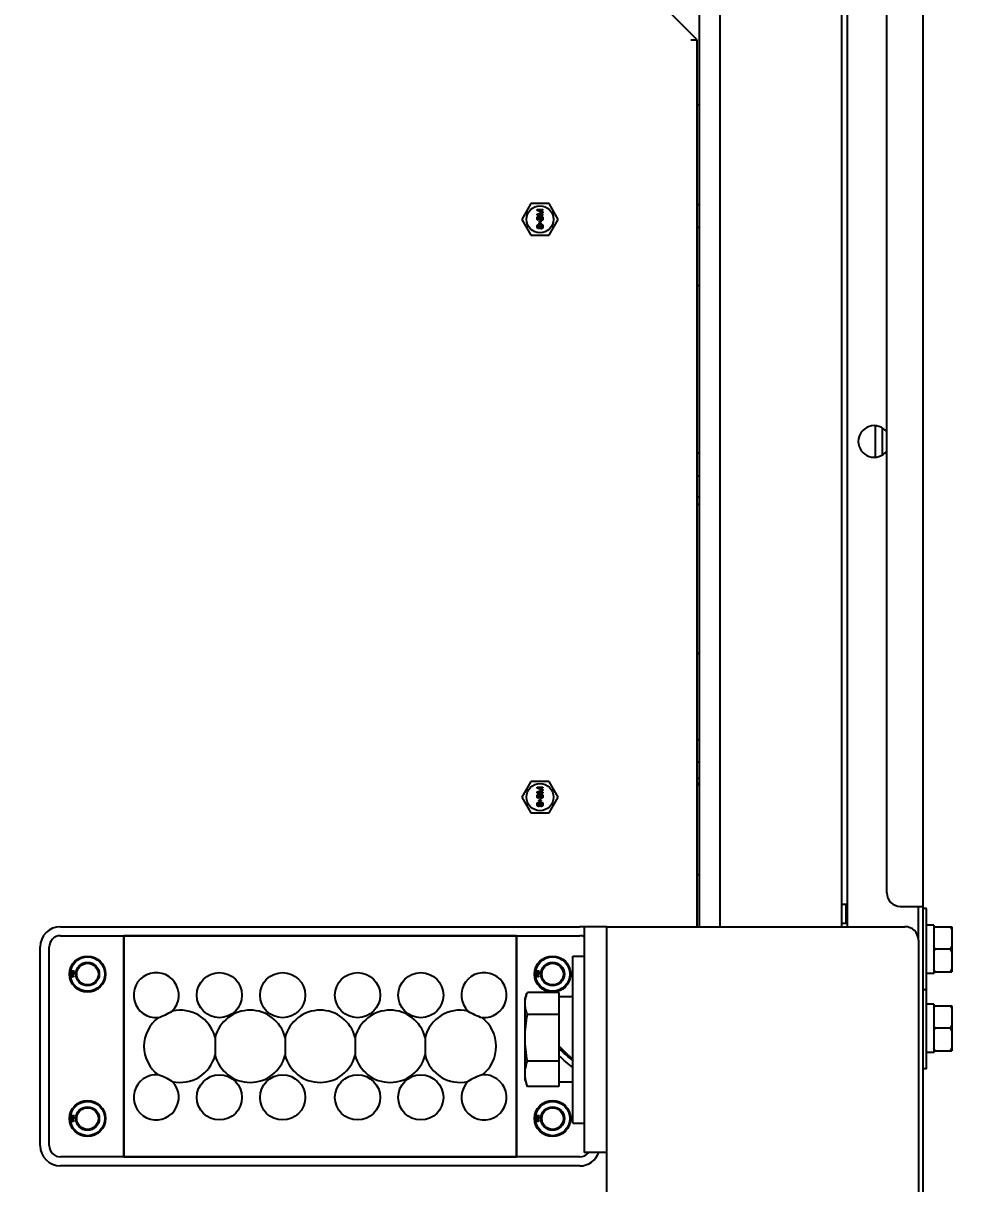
# Model space of a CAD drawing. Extents: x 59521 to 184406, y -1257 to 56672.
# Drawn here: x 70381 to 70589.7, y 9090 to 9347.1 of the extents above; entities that cross this region are included whole.
import ezdxf

# ---------------------------------------------------------------- set-up
doc = ezdxf.new("R2010")
doc.units = 0
doc.header["$MEASUREMENT"] = 0
doc.header["$PDMODE"] = 2
doc.header["$PDSIZE"] = 0.2
doc.layers.get('0').update_dxf_attribs({"linetype": 'CONTINUOUS'})
doc.layers.get('DEFPOINTS').update_dxf_attribs({"linetype": 'CONTINUOUS'})
for name, color, linetype in [('2401-00238-M5_0', 7, 'CONTINUOUS'), ('2401-00332-S-M12-30HM_0', 7, 'CONTINUOUS'), ('2401-00389_NFHS-M6-8_0', 7, 'CONTINUOUS'), ('2401-01144-S-M6-16HWM_0', 7, 'CONTINUOUS'), ('2403-00163_B-M4-1_0', 7, 'CONTINUOUS'), ('2404-00038-S-D12_0', 7, 'CONTINUOUS'), ('2404-00049-S-D12D37-P_0', 7, 'CONTINUOUS'), ('4209-01033_0', 7, 'CONTINUOUS'), ('4212-73674_0', 7, 'CONTINUOUS'), ('4212-KH003_041_0', 7, 'CONTINUOUS'), ('4212-L0877_0', 7, 'CONTINUOUS'), ('4215-12647_0', 7, 'CONTINUOUS'), ('4215-12648_0', 7, 'CONTINUOUS'), ('4215-12653_3_0', 7, 'CONTINUOUS'), ('4215-14324_0', 7, 'CONTINUOUS'), ('4215-17085_1_0', 7, 'CONTINUOUS'), ('4215-17085_5_0', 7, 'CONTINUOUS'), ('4502-00562-25X45X450_0', 7, 'CONTINUOUS'), ('通讯转接板0614_0', 7, 'CONTINUOUS')]:
    doc.layers.add(name, color=color, linetype=linetype)
doc.layers.add('THICK', color=7, linetype='CONTINUOUS', lineweight=0)
doc.styles.get("Standard").update_dxf_attribs({"font": '', "height": 60})
doc.styles.add('仿宋', font='', dxfattribs={"width": 0.8})
doc.styles.get('Standard').set_extended_font_data('SimSun')
doc.styles.get('仿宋').set_extended_font_data('SimSun')
doc.dimstyles.new('12倍', dxfattribs={"dimscale": 21, "dimtxt": 3.5, "dimasz": 2.5, "dimexe": 1.5, "dimexo": 0, "dimgap": 1, "dimtad": 1, "dimtoh": 1, "dimdsep": 46, "dimtxsty": '仿宋', "dimcen": 2.5, "dimdle": 5, "dimclrd": 4, "dimclre": 4, "dimclrt": 3, "dimadec": 0, "dimazin": 0, "dimtfac": 1, "dimtmove": 0, "dimatfit": 3, "dimfxl": 1, "dimtolj": 1, "dimarcsym": 0})
doc.dimstyles.new('DJ', dxfattribs={"dimtxt": 75, "dimasz": 75, "dimexe": 20, "dimexo": 0, "dimgap": 20, "dimtad": 1, "dimdec": 1, "dimtxsty": 'Standard', "dimcen": 10, "dimclrd": 95, "dimclre": 95, "dimclrt": 95, "dimadec": 0, "dimazin": 0, "dimtfac": 1, "dimtdec": 1, "dimtmove": 1, "dimatfit": 3, "dimfxl": 1, "dimlwd": 13, "dimlwe": 15, "dimarcsym": 0})

# ---------------------------------------------------------------- blocks, each defined once
blk = doc.blocks.new('ju7888')
at = {"color": 6}
blk.add_lwpolyline([(478.29, -1226.78), (565.29, -1226.78), (565.29, -1177.78), (478.29, -1177.78)], close=True, dxfattribs=at)
at = {"layer": '2401-00238-M5_0', "color": 87, "linetype": 'Continuous'}
for p, q in [((605.29, -1015.78), (605.79, -1015.78)), ((605.29, -1020.78), (605.79, -1020.78))]:
    blk.add_line(p, q, dxfattribs=at)
at = {"layer": '2401-00332-S-M12-30HM_0', "color": 87, "linetype": 'Continuous'}
for p, q in [((567.61, -1190.61), (567.7, -1190.39)), ((574.69, -1190.39), (567.7, -1190.39)), ((574.69, -1190.39), (574.69, -1191.49)), ((567.19, -1191.78), (567.61, -1190.61)), ((567.19, -1209.78), (567.19, -1191.78)), ((574.69, -1195.22), (567.7, -1195.22)), ((574.69, -1194.12), (574.69, -1197.61)), ((574.69, -1202.18), (574.69, -1206.87)), ((574.69, -1205.6), (567.7, -1205.6)), ((567.19, -1209.78), (567.61, -1210.94)), ((567.61, -1210.94), (567.7, -1211.16)), ((574.69, -1209.89), (574.69, -1211.16)), ((574.69, -1211.16), (567.7, -1211.16))]:
    blk.add_line(p, q, dxfattribs=at)
for points, knots in [([(567.19, -1192.81), (567.19, -1192.62), (567.23, -1191.87), (567.42, -1191.14), (567.61, -1190.61)], [0, 0, 0, 0, 0.246204, 1, 1, 1, 1]), ([(567.7, -1195.22), (567.62, -1195.02), (567.34, -1194.25), (567.19, -1193.42), (567.19, -1192.81)], [0, 0, 0, 0, 0.256813, 1, 1, 1, 1]), ([(567.19, -1208.38), (567.19, -1208.15), (567.24, -1207.2), (567.47, -1206.28), (567.7, -1205.6)], [0, 0, 0, 0, 0.24694, 1, 1, 1, 1]), ([(567.7, -1211.16), (567.62, -1210.93), (567.34, -1210.03), (567.19, -1209.08), (567.19, -1208.38)], [0, 0, 0, 0, 0.254804, 1, 1, 1, 1])]:
    blk.add_open_spline(points, degree=3, knots=knots, dxfattribs=at)
for points in [[(567.19, -1200.41), (567.19, -1198.67), (567.38, -1196.93), (567.7, -1195.22)], [(567.7, -1205.6), (567.38, -1203.89), (567.19, -1202.15), (567.19, -1200.41)]]:
    blk.add_open_spline(points, degree=3, dxfattribs=at)
at = {"layer": '2401-00389_NFHS-M6-8_0', "color": 87, "linetype": 'Continuous'}
for p, q in [((568.47, -1015.58), (566.45, -1019.08)), ((572.51, -1015.58), (568.47, -1015.58)), ((574.53, -1019.08), (572.51, -1015.58)), ((569.84, -1017.12), (569.84, -1016.88)), ((569.84, -1016.88), (571.14, -1016.88)), ((571, -1017.53), (569.84, -1017.12)), ((569.84, -1017.93), (571, -1017.53)), ((569.84, -1018.18), (569.84, -1017.93)), ((570.12, -1017.04), (571.14, -1017.42)), ((571.14, -1017.04), (570.12, -1017.04)), ((571.14, -1017.63), (570.12, -1018.01)), ((570.12, -1018.01), (571.14, -1018.01)), ((571.14, -1016.88), (571.14, -1017.04)), ((571.14, -1017.42), (571.14, -1017.63)), ((571.14, -1018.01), (571.14, -1018.18)), ((566.45, -1019.08), (568.47, -1022.58)), ((571.14, -1018.18), (569.84, -1018.18)), ((569.84, -1018.83), (569.87, -1018.69)), ((569.84, -1018.93), (569.84, -1018.83)), ((569.87, -1019.07), (569.84, -1018.93)), ((569.84, -1020.61), (569.87, -1020.48)), ((569.84, -1020.72), (569.84, -1020.61)), ((569.87, -1020.86), (569.84, -1020.72)), ((569.87, -1018.69), (569.95, -1018.55)), ((569.95, -1019.2), (569.87, -1019.07)), ((569.87, -1020.48), (569.95, -1020.34)), ((569.95, -1018.55), (570.06, -1018.47)), ((570.06, -1019.29), (569.95, -1019.2)), ((569.95, -1020.34), (570.03, -1020.26)), ((570, -1018.72), (569.98, -1018.8)), ((569.98, -1018.8), (569.98, -1018.96)), ((569.98, -1018.96), (570, -1019.04)), ((570, -1020.5), (569.98, -1020.61)), ((569.98, -1020.61), (569.98, -1020.72)), ((569.98, -1020.72), (570, -1020.83)), ((570.06, -1018.64), (570, -1018.72)), ((570, -1019.04), (570.06, -1019.12)), ((570.09, -1020.4), (570, -1020.5)), ((570.03, -1020.26), (570.17, -1020.21)), ((570.06, -1018.47), (570.2, -1018.42)), ((570.14, -1018.58), (570.06, -1018.64)), ((570.06, -1019.12), (570.14, -1019.18)), ((570.14, -1019.31), (570.06, -1019.29)), ((570.17, -1020.34), (570.09, -1020.4)), ((570.23, -1018.55), (570.14, -1018.58)), ((570.14, -1019.18), (570.14, -1019.31)), ((570.17, -1020.21), (570.25, -1020.21)), ((570.23, -1020.34), (570.17, -1020.34)), ((570.2, -1018.42), (570.39, -1018.39)), ((570.39, -1018.53), (570.23, -1018.55)), ((570.23, -1019.8), (570.23, -1019.75)), ((570.23, -1019.75), (570.42, -1019.75)), ((570.42, -1019.8), (570.23, -1019.8)), ((570.31, -1020.4), (570.23, -1020.34)), ((570.25, -1020.21), (570.36, -1020.26)), ((570.28, -1019.61), (570.31, -1019.58)), ((570.42, -1019.75), (570.28, -1019.61)), ((570.28, -1019.94), (570.42, -1019.8)), ((570.31, -1019.96), (570.28, -1019.94)), ((570.31, -1018.83), (570.34, -1018.69)), ((570.31, -1018.96), (570.31, -1018.83)), ((570.34, -1019.1), (570.31, -1018.96)), ((570.31, -1019.58), (570.47, -1019.75)), ((570.47, -1019.8), (570.31, -1019.96)), ((570.39, -1020.5), (570.31, -1020.4)), ((570.34, -1018.69), (570.45, -1018.53)), ((570.42, -1019.23), (570.34, -1019.1)), ((570.36, -1020.26), (570.45, -1020.34)), ((570.39, -1018.39), (570.59, -1018.39)), ((570.45, -1018.53), (570.39, -1018.53)), ((570.42, -1020.61), (570.39, -1020.5)), ((570.39, -1020.83), (570.42, -1020.72)), ((570.5, -1019.31), (570.42, -1019.23)), ((570.42, -1020.72), (570.42, -1020.61)), ((570.47, -1018.72), (570.45, -1018.8)), ((570.45, -1018.8), (570.45, -1018.99)), ((570.45, -1018.99), (570.47, -1019.07)), ((570.45, -1020.34), (570.47, -1020.4)), ((570.53, -1018.64), (570.47, -1018.72)), ((570.47, -1019.07), (570.53, -1019.15)), ((570.47, -1019.75), (570.64, -1019.58)), ((570.64, -1019.96), (570.47, -1019.8)), ((570.47, -1020.4), (570.5, -1020.34)), ((570.64, -1019.37), (570.5, -1019.31)), ((570.5, -1020.34), (570.59, -1020.23)), ((570.59, -1018.58), (570.53, -1018.64)), ((570.53, -1019.15), (570.59, -1019.2)), ((570.67, -1019.61), (570.53, -1019.75)), ((570.53, -1019.75), (570.72, -1019.75)), ((570.53, -1019.8), (570.67, -1019.94)), ((570.72, -1019.8), (570.53, -1019.8)), ((570.56, -1020.5), (570.53, -1020.61)), ((570.53, -1020.61), (570.53, -1020.72)), ((570.53, -1020.72), (570.56, -1020.83)), ((570.61, -1020.4), (570.56, -1020.5)), ((570.59, -1018.39), (570.78, -1018.42)), ((570.67, -1018.55), (570.59, -1018.58)), ((570.59, -1019.2), (570.67, -1019.23)), ((570.59, -1020.23), (570.72, -1020.18)), ((570.72, -1020.31), (570.61, -1020.4)), ((570.78, -1019.37), (570.64, -1019.37)), ((570.64, -1019.58), (570.67, -1019.61)), ((570.67, -1019.94), (570.64, -1019.96)), ((570.75, -1018.55), (570.67, -1018.55)), ((570.67, -1019.23), (570.75, -1019.23)), ((570.72, -1019.75), (570.72, -1019.8)), ((570.72, -1020.18), (570.81, -1020.18)), ((570.81, -1020.31), (570.72, -1020.31)), ((570.83, -1018.58), (570.75, -1018.55)), ((570.75, -1019.23), (570.83, -1019.2)), ((570.78, -1018.42), (570.92, -1018.47)), ((570.92, -1019.31), (570.78, -1019.37)), ((570.81, -1020.18), (570.94, -1020.23)), ((570.92, -1020.4), (570.81, -1020.31)), ((570.92, -1018.64), (570.83, -1018.58)), ((570.83, -1019.2), (570.92, -1019.15)), ((570.92, -1018.47), (571.03, -1018.55)), ((570.97, -1018.72), (570.92, -1018.64)), ((570.92, -1019.15), (570.97, -1019.07)), ((571.03, -1019.23), (570.92, -1019.31)), ((570.97, -1020.5), (570.92, -1020.4)), ((570.94, -1020.23), (571.03, -1020.31)), ((571, -1018.8), (570.97, -1018.72)), ((570.97, -1019.07), (571, -1018.99)), ((571, -1020.61), (570.97, -1020.5)), ((570.97, -1020.83), (571, -1020.72)), ((571, -1018.99), (571, -1018.8)), ((571, -1020.72), (571, -1020.61)), ((571.03, -1018.55), (571.11, -1018.69)), ((571.11, -1019.1), (571.03, -1019.23)), ((571.03, -1020.31), (571.11, -1020.45)), ((571.11, -1018.69), (571.14, -1018.83)), ((571.14, -1018.96), (571.11, -1019.1)), ((571.11, -1020.45), (571.14, -1020.59)), ((571.14, -1018.83), (571.14, -1018.96)), ((571.14, -1020.59), (571.14, -1020.75)), ((572.51, -1022.58), (574.53, -1019.08)), ((568.47, -1022.58), (572.51, -1022.58)), ((569.95, -1020.99), (569.87, -1020.86)), ((570.03, -1021.07), (569.95, -1020.99)), ((570, -1020.83), (570.09, -1020.94)), ((570.17, -1021.13), (570.03, -1021.07)), ((570.09, -1020.94), (570.17, -1020.99)), ((570.17, -1020.99), (570.23, -1020.99)), ((570.25, -1021.13), (570.17, -1021.13)), ((570.23, -1020.99), (570.31, -1020.94)), ((570.36, -1021.07), (570.25, -1021.13)), ((570.31, -1020.94), (570.39, -1020.83)), ((570.45, -1020.99), (570.36, -1021.07)), ((570.47, -1020.94), (570.45, -1020.99)), ((570.5, -1020.99), (570.47, -1020.94)), ((570.59, -1021.1), (570.5, -1020.99)), ((570.56, -1020.83), (570.61, -1020.94)), ((570.72, -1021.15), (570.59, -1021.1)), ((570.61, -1020.94), (570.72, -1021.02)), ((570.72, -1021.02), (570.81, -1021.02)), ((570.81, -1021.15), (570.72, -1021.15)), ((570.81, -1021.02), (570.92, -1020.94)), ((570.94, -1021.1), (570.81, -1021.15)), ((570.92, -1020.94), (570.97, -1020.83)), ((571.03, -1021.02), (570.94, -1021.1)), ((571.11, -1020.88), (571.03, -1021.02)), ((571.14, -1020.75), (571.11, -1020.88)), ((568.47, -1143.58), (566.45, -1147.08)), ((572.51, -1143.58), (568.47, -1143.58)), ((574.53, -1147.08), (572.51, -1143.58)), ((569.84, -1145.12), (569.84, -1144.88)), ((569.84, -1144.88), (571.14, -1144.88)), ((571, -1145.53), (569.84, -1145.12)), ((569.84, -1145.93), (571, -1145.53)), ((569.84, -1146.18), (569.84, -1145.93)), ((571.14, -1146.18), (569.84, -1146.18)), ((569.84, -1146.83), (569.87, -1146.69)), ((569.87, -1146.69), (569.95, -1146.55)), ((569.95, -1146.55), (570.06, -1146.47)), ((570, -1146.72), (569.98, -1146.8)), ((570.06, -1146.64), (570, -1146.72)), ((570.06, -1146.47), (570.2, -1146.42)), ((570.14, -1146.58), (570.06, -1146.64)), ((570.12, -1145.04), (571.14, -1145.42)), ((571.14, -1145.04), (570.12, -1145.04)), ((571.14, -1145.63), (570.12, -1146.01)), ((570.12, -1146.01), (571.14, -1146.01)), ((570.23, -1146.55), (570.14, -1146.58)), ((570.2, -1146.42), (570.39, -1146.39)), ((570.39, -1146.53), (570.23, -1146.55)), ((570.31, -1146.83), (570.34, -1146.69)), ((570.34, -1146.69), (570.45, -1146.53)), ((570.39, -1146.39), (570.59, -1146.39)), ((570.45, -1146.53), (570.39, -1146.53)), ((570.47, -1146.72), (570.45, -1146.8)), ((570.53, -1146.64), (570.47, -1146.72)), ((570.59, -1146.58), (570.53, -1146.64)), ((570.59, -1146.39), (570.78, -1146.42)), ((570.67, -1146.55), (570.59, -1146.58)), ((570.75, -1146.55), (570.67, -1146.55)), ((570.83, -1146.58), (570.75, -1146.55)), ((570.78, -1146.42), (570.92, -1146.47)), ((570.92, -1146.64), (570.83, -1146.58)), ((570.92, -1146.47), (571.03, -1146.55)), ((570.97, -1146.72), (570.92, -1146.64)), ((571, -1146.8), (570.97, -1146.72)), ((571.03, -1146.55), (571.11, -1146.69)), ((571.11, -1146.69), (571.14, -1146.83)), ((571.14, -1144.88), (571.14, -1145.04)), ((571.14, -1145.42), (571.14, -1145.63)), ((571.14, -1146.01), (571.14, -1146.18)), ((566.45, -1147.08), (568.47, -1150.58)), ((569.84, -1146.93), (569.84, -1146.83)), ((569.87, -1147.07), (569.84, -1146.93)), ((569.84, -1148.61), (569.87, -1148.48)), ((569.84, -1148.72), (569.84, -1148.61)), ((569.87, -1148.86), (569.84, -1148.72)), ((569.95, -1147.2), (569.87, -1147.07)), ((569.87, -1148.48), (569.95, -1148.34)), ((569.95, -1148.99), (569.87, -1148.86)), ((570.06, -1147.29), (569.95, -1147.2)), ((569.95, -1148.34), (570.03, -1148.26)), ((570.03, -1149.07), (569.95, -1148.99)), ((569.98, -1146.8), (569.98, -1146.96)), ((569.98, -1146.96), (570, -1147.04)), ((570, -1148.5), (569.98, -1148.61)), ((569.98, -1148.61), (569.98, -1148.72)), ((569.98, -1148.72), (570, -1148.83)), ((570, -1147.04), (570.06, -1147.12)), ((570.09, -1148.4), (570, -1148.5)), ((570, -1148.83), (570.09, -1148.94)), ((570.03, -1148.26), (570.17, -1148.21)), ((570.17, -1149.13), (570.03, -1149.07)), ((570.06, -1147.12), (570.14, -1147.18)), ((570.14, -1147.31), (570.06, -1147.29)), ((570.17, -1148.34), (570.09, -1148.4)), ((570.09, -1148.94), (570.17, -1148.99)), ((570.14, -1147.18), (570.14, -1147.31)), ((570.17, -1148.21), (570.25, -1148.21)), ((570.23, -1148.34), (570.17, -1148.34)), ((570.17, -1148.99), (570.23, -1148.99)), ((570.25, -1149.13), (570.17, -1149.13)), ((570.23, -1147.8), (570.23, -1147.75)), ((570.23, -1147.75), (570.42, -1147.75)), ((570.42, -1147.8), (570.23, -1147.8)), ((570.31, -1148.4), (570.23, -1148.34)), ((570.23, -1148.99), (570.31, -1148.94)), ((570.25, -1148.21), (570.36, -1148.26)), ((570.36, -1149.07), (570.25, -1149.13)), ((570.28, -1147.61), (570.31, -1147.58)), ((570.42, -1147.75), (570.28, -1147.61)), ((570.28, -1147.94), (570.42, -1147.8)), ((570.31, -1147.96), (570.28, -1147.94)), ((570.31, -1146.96), (570.31, -1146.83)), ((570.34, -1147.1), (570.31, -1146.96)), ((570.31, -1147.58), (570.47, -1147.75)), ((570.47, -1147.8), (570.31, -1147.96)), ((570.39, -1148.5), (570.31, -1148.4)), ((570.31, -1148.94), (570.39, -1148.83)), ((570.42, -1147.23), (570.34, -1147.1)), ((570.36, -1148.26), (570.45, -1148.34)), ((570.45, -1148.99), (570.36, -1149.07)), ((570.42, -1148.61), (570.39, -1148.5)), ((570.39, -1148.83), (570.42, -1148.72)), ((570.5, -1147.31), (570.42, -1147.23)), ((570.42, -1148.72), (570.42, -1148.61)), ((570.45, -1146.8), (570.45, -1146.99)), ((570.45, -1146.99), (570.47, -1147.07)), ((570.45, -1148.34), (570.47, -1148.4)), ((570.47, -1148.94), (570.45, -1148.99)), ((570.47, -1147.07), (570.53, -1147.15)), ((570.47, -1147.75), (570.64, -1147.58)), ((570.64, -1147.96), (570.47, -1147.8)), ((570.47, -1148.4), (570.5, -1148.34)), ((570.5, -1148.99), (570.47, -1148.94)), ((570.64, -1147.37), (570.5, -1147.31)), ((570.5, -1148.34), (570.59, -1148.23)), ((570.59, -1149.1), (570.5, -1148.99)), ((570.53, -1147.15), (570.59, -1147.2)), ((570.67, -1147.61), (570.53, -1147.75)), ((570.53, -1147.75), (570.72, -1147.75)), ((570.53, -1147.8), (570.67, -1147.94)), ((570.72, -1147.8), (570.53, -1147.8)), ((570.56, -1148.5), (570.53, -1148.61)), ((570.53, -1148.61), (570.53, -1148.72)), ((570.53, -1148.72), (570.56, -1148.83)), ((570.61, -1148.4), (570.56, -1148.5)), ((570.56, -1148.83), (570.61, -1148.94)), ((570.59, -1147.2), (570.67, -1147.23)), ((570.59, -1148.23), (570.72, -1148.18)), ((570.72, -1149.15), (570.59, -1149.1)), ((570.72, -1148.31), (570.61, -1148.4)), ((570.61, -1148.94), (570.72, -1149.02)), ((570.78, -1147.37), (570.64, -1147.37)), ((570.64, -1147.58), (570.67, -1147.61)), ((570.67, -1147.94), (570.64, -1147.96)), ((570.67, -1147.23), (570.75, -1147.23)), ((570.72, -1147.75), (570.72, -1147.8)), ((570.72, -1148.18), (570.81, -1148.18)), ((570.81, -1148.31), (570.72, -1148.31)), ((570.72, -1149.02), (570.81, -1149.02)), ((570.81, -1149.15), (570.72, -1149.15)), ((570.75, -1147.23), (570.83, -1147.2)), ((570.92, -1147.31), (570.78, -1147.37)), ((570.81, -1148.18), (570.94, -1148.23)), ((570.92, -1148.4), (570.81, -1148.31)), ((570.81, -1149.02), (570.92, -1148.94)), ((570.94, -1149.1), (570.81, -1149.15)), ((570.83, -1147.2), (570.92, -1147.15)), ((570.92, -1147.15), (570.97, -1147.07)), ((571.03, -1147.23), (570.92, -1147.31)), ((570.97, -1148.5), (570.92, -1148.4)), ((570.92, -1148.94), (570.97, -1148.83)), ((570.94, -1148.23), (571.03, -1148.31)), ((571.03, -1149.02), (570.94, -1149.1)), ((570.97, -1147.07), (571, -1146.99)), ((571, -1148.61), (570.97, -1148.5)), ((570.97, -1148.83), (571, -1148.72)), ((571, -1146.99), (571, -1146.8)), ((571, -1148.72), (571, -1148.61)), ((571.11, -1147.1), (571.03, -1147.23)), ((571.03, -1148.31), (571.11, -1148.45)), ((571.11, -1148.88), (571.03, -1149.02)), ((571.14, -1146.96), (571.11, -1147.1)), ((571.11, -1148.45), (571.14, -1148.59)), ((571.14, -1148.75), (571.11, -1148.88)), ((571.14, -1146.83), (571.14, -1146.96)), ((571.14, -1148.59), (571.14, -1148.75)), ((572.51, -1150.58), (574.53, -1147.08)), ((568.47, -1150.58), (572.51, -1150.58))]:
    blk.add_line(p, q, dxfattribs=at)
at = {"layer": '2401-01144-S-M6-16HWM_0', "color": 87, "linetype": 'Continuous'}
for p, q in [((656.09, -1171.78), (655.29, -1171.78)), ((656.09, -1189.78), (656.09, -1171.78)), ((657.69, -1175.43), (656.09, -1175.43)), ((657.69, -1175.43), (657.69, -1186.13)), ((657.69, -1175.78), (661.69, -1175.78)), ((661.69, -1175.78), (661.69, -1185.78)), ((661.39, -1180.78), (657.99, -1180.78)), ((657.69, -1186.13), (656.09, -1186.13)), ((657.69, -1185.78), (661.69, -1185.78)), ((656.09, -1189.78), (655.29, -1189.78)), ((656.09, -1207.28), (656.09, -1189.78)), ((657.69, -1192.93), (656.09, -1192.93)), ((657.69, -1192.93), (657.69, -1203.63)), ((657.69, -1193.28), (661.69, -1193.28)), ((661.69, -1193.28), (661.69, -1203.28)), ((661.39, -1198.28), (657.99, -1198.28)), ((657.69, -1203.28), (661.69, -1203.28)), ((657.69, -1203.63), (656.09, -1203.63)), ((656.09, -1207.28), (655.29, -1207.28))]:
    blk.add_line(p, q, dxfattribs=at)
for points in [[(657.69, -1176.35), (657.78, -1176.15), (657.88, -1175.96), (657.99, -1175.78)], [(661.69, -1176.35), (661.6, -1176.15), (661.5, -1175.96), (661.39, -1175.78)], [(657.99, -1180.78), (657.88, -1180.59), (657.78, -1180.4), (657.69, -1180.2)], [(657.69, -1181.35), (657.78, -1181.15), (657.88, -1180.96), (657.99, -1180.78)], [(661.39, -1180.78), (661.5, -1180.59), (661.6, -1180.4), (661.69, -1180.2)], [(661.69, -1181.35), (661.6, -1181.15), (661.5, -1180.96), (661.39, -1180.78)], [(657.99, -1185.78), (657.88, -1185.59), (657.78, -1185.4), (657.69, -1185.2)], [(661.39, -1185.78), (661.5, -1185.59), (661.6, -1185.4), (661.69, -1185.2)], [(657.69, -1193.85), (657.78, -1193.65), (657.88, -1193.46), (657.99, -1193.28)], [(661.69, -1193.85), (661.6, -1193.65), (661.5, -1193.46), (661.39, -1193.28)], [(657.99, -1198.28), (657.88, -1198.09), (657.78, -1197.9), (657.69, -1197.7)], [(661.39, -1198.28), (661.5, -1198.09), (661.6, -1197.9), (661.69, -1197.7)], [(657.69, -1198.85), (657.78, -1198.65), (657.88, -1198.46), (657.99, -1198.28)], [(661.69, -1198.85), (661.6, -1198.65), (661.5, -1198.46), (661.39, -1198.28)], [(657.99, -1203.28), (657.88, -1203.09), (657.78, -1202.9), (657.69, -1202.7)], [(661.39, -1203.28), (661.5, -1203.09), (661.6, -1202.9), (661.69, -1202.7)]]:
    blk.add_open_spline(points, degree=3, dxfattribs=at)
at = {"layer": '2403-00163_B-M4-1_0', "color": 87, "linetype": 'Continuous'}
for p, q in [((466.59, -1185.71), (466.59, -1185.58)), ((466.59, -1185.58), (467.29, -1185.58)), ((467.21, -1185.93), (466.59, -1185.71)), ((466.59, -1186.14), (467.21, -1185.93)), ((466.59, -1186.28), (466.59, -1186.14)), ((467.29, -1186.28), (466.59, -1186.28)), ((466.59, -1186.74), (466.99, -1186.39)), ((466.59, -1186.83), (466.59, -1186.74)), ((466.99, -1186.83), (466.59, -1186.83)), ((466.99, -1186.49), (466.71, -1186.74)), ((466.71, -1186.74), (466.99, -1186.74)), ((466.74, -1185.66), (467.29, -1185.87)), ((467.29, -1185.66), (466.74, -1185.66)), ((467.29, -1185.98), (466.74, -1186.19)), ((466.74, -1186.19), (467.29, -1186.19)), ((466.99, -1186.39), (467.08, -1186.39)), ((466.99, -1186.74), (466.99, -1186.49)), ((466.99, -1186.98), (466.99, -1186.83)), ((467.08, -1186.98), (466.99, -1186.98)), ((467.08, -1186.39), (467.08, -1186.74)), ((467.08, -1186.74), (467.29, -1186.74)), ((467.08, -1186.83), (467.08, -1186.98)), ((467.29, -1186.83), (467.08, -1186.83)), ((467.29, -1185.58), (467.29, -1185.66)), ((467.29, -1185.87), (467.29, -1185.98)), ((467.29, -1186.19), (467.29, -1186.28)), ((467.29, -1186.74), (467.29, -1186.83)), ((569.59, -1185.71), (569.59, -1185.58)), ((569.59, -1185.58), (570.29, -1185.58)), ((570.21, -1185.93), (569.59, -1185.71)), ((569.59, -1186.14), (570.21, -1185.93)), ((569.59, -1186.28), (569.59, -1186.14)), ((570.29, -1186.28), (569.59, -1186.28)), ((569.59, -1186.74), (569.99, -1186.39)), ((569.59, -1186.83), (569.59, -1186.74)), ((569.99, -1186.83), (569.59, -1186.83)), ((569.99, -1186.49), (569.71, -1186.74)), ((569.71, -1186.74), (569.99, -1186.74)), ((569.74, -1185.66), (570.29, -1185.87)), ((570.29, -1185.66), (569.74, -1185.66)), ((570.29, -1185.98), (569.74, -1186.19)), ((569.74, -1186.19), (570.29, -1186.19)), ((569.99, -1186.39), (570.08, -1186.39)), ((569.99, -1186.74), (569.99, -1186.49)), ((569.99, -1186.98), (569.99, -1186.83)), ((570.08, -1186.98), (569.99, -1186.98)), ((570.08, -1186.39), (570.08, -1186.74)), ((570.08, -1186.74), (570.29, -1186.74)), ((570.08, -1186.83), (570.08, -1186.98)), ((570.29, -1186.83), (570.08, -1186.83)), ((570.29, -1185.58), (570.29, -1185.66)), ((570.29, -1185.87), (570.29, -1185.98)), ((570.29, -1186.19), (570.29, -1186.28)), ((570.29, -1186.74), (570.29, -1186.83)), ((466.59, -1217.71), (466.59, -1217.58)), ((466.59, -1217.58), (467.29, -1217.58)), ((467.21, -1217.93), (466.59, -1217.71)), ((466.59, -1218.14), (467.21, -1217.93)), ((466.59, -1218.28), (466.59, -1218.14)), ((467.29, -1218.28), (466.59, -1218.28)), ((466.59, -1218.74), (466.99, -1218.39)), ((466.99, -1218.49), (466.71, -1218.74)), ((466.74, -1217.66), (467.29, -1217.87)), ((467.29, -1217.66), (466.74, -1217.66)), ((467.29, -1217.98), (466.74, -1218.19)), ((466.74, -1218.19), (467.29, -1218.19)), ((466.99, -1218.39), (467.08, -1218.39)), ((466.99, -1218.74), (466.99, -1218.49)), ((467.08, -1218.39), (467.08, -1218.74)), ((467.29, -1217.58), (467.29, -1217.66)), ((467.29, -1217.87), (467.29, -1217.98)), ((467.29, -1218.19), (467.29, -1218.28)), ((569.59, -1217.71), (569.59, -1217.58)), ((569.59, -1217.58), (570.29, -1217.58)), ((570.21, -1217.93), (569.59, -1217.71)), ((569.59, -1218.14), (570.21, -1217.93)), ((569.59, -1218.28), (569.59, -1218.14)), ((570.29, -1218.28), (569.59, -1218.28)), ((569.59, -1218.74), (569.99, -1218.39)), ((569.99, -1218.49), (569.71, -1218.74)), ((569.74, -1217.66), (570.29, -1217.87)), ((570.29, -1217.66), (569.74, -1217.66)), ((570.29, -1217.98), (569.74, -1218.19)), ((569.74, -1218.19), (570.29, -1218.19)), ((569.99, -1218.39), (570.08, -1218.39)), ((569.99, -1218.74), (569.99, -1218.49)), ((570.08, -1218.39), (570.08, -1218.74)), ((570.29, -1217.58), (570.29, -1217.66)), ((570.29, -1217.87), (570.29, -1217.98)), ((570.29, -1218.19), (570.29, -1218.28)), ((466.59, -1218.83), (466.59, -1218.74)), ((466.99, -1218.83), (466.59, -1218.83)), ((466.71, -1218.74), (466.99, -1218.74)), ((466.99, -1218.98), (466.99, -1218.83)), ((467.08, -1218.98), (466.99, -1218.98)), ((467.08, -1218.74), (467.29, -1218.74)), ((467.08, -1218.83), (467.08, -1218.98)), ((467.29, -1218.83), (467.08, -1218.83)), ((467.29, -1218.74), (467.29, -1218.83)), ((569.59, -1218.83), (569.59, -1218.74)), ((569.99, -1218.83), (569.59, -1218.83)), ((569.71, -1218.74), (569.99, -1218.74)), ((569.99, -1218.98), (569.99, -1218.83)), ((570.08, -1218.98), (569.99, -1218.98)), ((570.08, -1218.74), (570.29, -1218.74)), ((570.08, -1218.83), (570.08, -1218.98)), ((570.29, -1218.83), (570.08, -1218.83)), ((570.29, -1218.74), (570.29, -1218.83))]:
    blk.add_line(p, q, dxfattribs=at)
for centre, radius in [((470.29, -1186.28), 4), ((470.29, -1186.28), 3.8), ((573.29, -1186.28), 4), ((573.29, -1186.28), 3.8), ((470.29, -1186.28), 2.6), ((470.29, -1186.28), 2.4), ((573.29, -1186.28), 2.6), ((573.29, -1186.28), 2.4), ((470.29, -1218.28), 4), ((470.29, -1218.28), 3.8), ((470.29, -1218.28), 2.6), ((470.29, -1218.28), 2.4), ((573.29, -1218.28), 4), ((573.29, -1218.28), 3.8), ((573.29, -1218.28), 2.6), ((573.29, -1218.28), 2.4)]:
    blk.add_circle(centre, radius, dxfattribs=at)
at = {"layer": '2404-00038-S-D12_0', "color": 87, "linetype": 'Continuous'}
for p, q in [((577.79, -1191.33), (574.69, -1191.33)), ((574.69, -1191.49), (574.69, -1194.12)), ((574.69, -1197.61), (574.69, -1202.18)), ((574.69, -1206.78), (574.69, -1209.89)), ((577.79, -1210.23), (574.69, -1210.23))]:
    blk.add_line(p, q, dxfattribs=at)
at = {"layer": '2404-00038-S-D12_0', "color": 87, "linetype": 'Continuous', "extrusion": (0, 0, -1)}
for centre, major_axis, start_param, end_param in [((577.79, -1200.78), (9.18, -9.18), 1.329163, 1.663394), ((575.58, -1200.78), (5.92, -5.92), 0.959107, 1.476222), ((575.58, -1200.78), (9.18, -9.18), 1.093532, 1.42389)]:
    blk.add_ellipse(centre, major_axis=major_axis, ratio=0.246448, start_param=start_param, end_param=end_param, dxfattribs=at)
at = {"layer": '2404-00049-S-D12D37-P_0', "color": 87, "linetype": 'Continuous'}
for p, q in [((577.79, -1219.28), (577.79, -1182.28)), ((577.79, -1182.28), (580.29, -1182.28)), ((577.79, -1219.28), (580.29, -1219.28))]:
    blk.add_line(p, q, dxfattribs=at)
at = {"layer": '4209-01033_0', "color": 87, "linetype": 'Continuous'}
for p, q in [((464.29, -1175.78), (579.29, -1175.78)), ((464.29, -1177.78), (579.29, -1177.78)), ((459.79, -1224.28), (459.79, -1180.28)), ((461.79, -1224.28), (461.79, -1180.28)), ((498.54, -1200.29), (498.54, -1204.26)), ((514.04, -1200.29), (514.04, -1204.26)), ((529.54, -1200.29), (529.54, -1204.26)), ((545.04, -1200.29), (545.04, -1204.26)), ((579.29, -1226.78), (464.29, -1226.78)), ((579.29, -1228.78), (464.29, -1228.78))]:
    blk.add_line(p, q, dxfattribs=at)
for centre in [(499.49, -1190.95), (513.49, -1190.95), (530.09, -1190.95), (544.09, -1190.95), (499.49, -1213.6), (513.49, -1213.6), (530.09, -1213.6), (544.09, -1213.6)]:
    blk.add_circle(centre, 5, dxfattribs=at)
for centre, radius, start, end in [((464.29, -1180.28), 4.5, 90, 180), ((579.29, -1180.28), 4.5, 77.3566, 90), ((464.29, -1180.28), 2.5, 90, 180), ((579.29, -1180.28), 2.5, 66.208, 90), ((485.49, -1190.95), 5, 315.3566, 274.7885), ((558.09, -1190.95), 5, 265.2115, 224.6434), ((481.23, -1181.85), 14.84, 288.364, 301.7811), ((490.79, -1202.28), 8, 14.3613, 102.559), ((506.29, -1202.28), 8, 14.3613, 165.6387), ((521.79, -1202.28), 8, 14.3613, 165.6387), ((537.29, -1202.28), 8, 14.3613, 165.6387), ((552.79, -1202.28), 8, 77.441, 165.6387), ((562.34, -1181.85), 14.84, 238.2188, 251.636), ((490.79, -1202.28), 8, 127.5861, 232.4139), ((552.79, -1202.28), 8, 307.5861, 52.4139), ((490.79, -1202.28), 8, 257.441, 345.6387), ((506.29, -1202.28), 8, 194.3613, 345.6387), ((521.79, -1202.28), 8, 194.3613, 345.6387), ((537.29, -1202.28), 8, 194.3613, 345.6387), ((552.79, -1202.28), 8, 194.3613, 282.559), ((485.49, -1213.6), 5, 85.2115, 44.6434), ((481.23, -1222.7), 14.84, 58.2189, 71.636), ((558.09, -1213.6), 5, 135.3566, 94.7885), ((562.34, -1222.7), 14.84, 108.364, 121.7811), ((464.29, -1224.28), 4.5, 180, 270), ((464.29, -1224.28), 2.5, 180, 270), ((579.29, -1224.28), 4.5, 270, 340.3948), ((579.29, -1224.28), 2.5, 270, 322.7588)]:
    blk.add_arc(centre, radius, start, end, dxfattribs=at)
at = {"layer": '4212-73674_0', "color": 87, "linetype": 'Continuous'}
blk.add_line((638.49, -1175.08), (637.29, -1175.08), dxfattribs=at)
at = {"layer": '4212-KH003_041_0', "color": 87, "linetype": 'Continuous'}
for p, q in [((605.79, -1175.78), (605.79, -723.28)), ((646.29, -1065.28), (646.29, -1071.28))]:
    blk.add_line(p, q, dxfattribs=at)
at = {"layer": '4212-L0877_0', "color": 87, "linetype": 'Continuous'}
for p, q in [((610.29, -723.28), (610.29, -1175.78)), ((637.29, -723.28), (637.29, -1175.78)), ((644.79, -1071.75), (644.79, -1064.8)), ((637.29, -1170.78), (638.29, -1170.78)), ((638.29, -1175.08), (638.29, -1170.78))]:
    blk.add_line(p, q, dxfattribs=at)
at = {"layer": '4215-12647_0', "color": 87, "linetype": 'Continuous'}
for p, q in [((655.29, -30.28), (655.29, -1306.28)), ((647.29, -1168.28), (647.29, -733.78)), ((650.29, -1171.28), (655.29, -1171.28)), ((654.29, -1178.78), (654.29, -1171.28))]:
    blk.add_line(p, q, dxfattribs=at)
blk.add_arc((650.29, -1168.28), 3, 180, 270, dxfattribs=at)
at = {"layer": '4215-12648_0', "color": 87, "linetype": 'Continuous'}
for p, q in [((605.29, -979.28), (598.29, -972.28)), ((603.89, -979.28), (605.29, -979.28)), ((605.29, -1175.78), (605.29, -979.28)), ((478.29, -1226.78), (478.29, -1177.78)), ((565.29, -1177.78), (565.29, -1226.78))]:
    blk.add_line(p, q, dxfattribs=at)
for centre in [(570.49, -1019.08), (570.49, -1147.08)]:
    blk.add_circle(centre, 3, dxfattribs=at)
at = {"layer": '4215-12653_3_0', "color": 87, "linetype": 'Continuous'}
blk.add_line((638.49, -723.28), (638.49, -1175.78), dxfattribs=at)
blk.add_arc((644.49, -1068.28), 3.5, 36.7569, 323.2431, dxfattribs=at)
at = {"layer": '4215-14324_0', "color": 87, "linetype": 'Continuous'}
for p, q in [((605.79, -993.78), (605.29, -993.78)), ((605.79, -1033.78), (605.29, -1033.78))]:
    blk.add_line(p, q, dxfattribs=at)
at = {"layer": '4215-17085_1_0', "color": 87, "linetype": 'Continuous'}
for p, q in [((585.29, -1295.78), (585.29, -1175.78)), ((585.29, -1175.78), (651.29, -1175.78)), ((654.29, -1178.78), (654.29, -1292.78))]:
    blk.add_line(p, q, dxfattribs=at)
blk.add_arc((651.29, -1178.78), 3, 0, 90, dxfattribs=at)
at = {"layer": '4215-17085_5_0', "color": 87, "linetype": 'Continuous'}
for p, q in [((580.29, -1175.78), (580.29, -1225.78)), ((585.29, -1175.78), (580.29, -1175.78)), ((585.29, -1225.78), (580.29, -1225.78))]:
    blk.add_line(p, q, dxfattribs=at)
at = {"layer": '4502-00562-25X45X450_0', "color": 87, "linetype": 'Continuous'}
blk.add_line((605.79, -1164.28), (605.29, -1164.28), dxfattribs=at)
at = {"layer": '通讯转接板0614_0', "color": 87, "linetype": 'Continuous'}
for p, q in [((605.29, -1070.83), (605.79, -1070.83)), ((605.29, -1075.88), (605.79, -1075.88)), ((605.29, -1080.53), (605.79, -1080.53)), ((605.79, -1082.23), (605.29, -1082.23)), ((605.29, -1115.18), (605.79, -1115.18)), ((605.29, -1115.28), (605.79, -1115.28)), ((605.29, -1134.28), (605.79, -1134.28)), ((605.79, -1134.38), (605.29, -1134.38)), ((605.29, -1139.28), (605.79, -1139.28)), ((605.29, -1142.88), (605.79, -1142.88)), ((605.29, -1143.88), (605.79, -1143.88)), ((605.29, -1144.28), (605.79, -1144.28))]:
    blk.add_line(p, q, dxfattribs=at)
blk = doc.blocks.new('*D191')
at = {"color": 4, "linetype": 'Continuous', "lineweight": -2, "transparency": 16777216}
for p, q in [((70216.24, 9144.11), (70216.24, 8719.97)), ((70282.24, 9144.11), (70282.24, 8719.97)), ((70163.74, 8751.47), (70111.24, 8751.47)), ((70216.24, 8751.47), (70282.24, 8751.47)), ((70334.74, 8751.47), (70387.24, 8751.47))]:
    blk.add_line(p, q, dxfattribs=at)
at = {"color": 4, "transparency": 16777216}
for points in [[(70163.74, 8760.22), (70163.74, 8742.72), (70216.24, 8751.47)], [(70334.74, 8760.22), (70334.74, 8742.72), (70282.24, 8751.47)]]:
    blk.add_solid(points, dxfattribs=at)
at = {"layer": 'DEFPOINTS', "color": 0, "transparency": 16777216}
for p in [(70216.24, 9144.11), (70282.24, 9144.11), (70282.24, 8751.47)]:
    blk.add_point(p, dxfattribs=at)
at = {"color": 3, "transparency": 16777216, "insert": (70249.24, 8809.22), "char_height": 73.5, "attachment_point": 5, "style": '仿宋'}
blk.add_mtext('\\A1;66', dxfattribs=at)
blk = doc.blocks.new('*D192')
at = {"color": 4, "linetype": 'Continuous', "lineweight": -2, "transparency": 16777216}
for p, q in [((70282.24, 9144.11), (70282.24, 8865.5)), ((70743.24, 9144.11), (70743.24, 8865.5)), ((70334.74, 8897), (70690.74, 8897))]:
    blk.add_line(p, q, dxfattribs=at)
at = {"color": 4, "transparency": 16777216}
for points in [[(70334.74, 8905.75), (70334.74, 8888.25), (70282.24, 8897)], [(70690.74, 8905.75), (70690.74, 8888.25), (70743.24, 8897)]]:
    blk.add_solid(points, dxfattribs=at)
at = {"layer": 'DEFPOINTS', "color": 0, "transparency": 16777216}
for p in [(70282.24, 9144.11), (70743.24, 9144.11), (70743.24, 8897)]:
    blk.add_point(p, dxfattribs=at)
at = {"color": 3, "transparency": 16777216, "insert": (70512.74, 8954.75), "char_height": 73.5, "attachment_point": 5, "style": '仿宋'}
blk.add_mtext('\\A1;461', dxfattribs=at)

msp = doc.modelspace()

# ---------------------------------------------------------------- block references
msp.add_blockref('ju7888', (69924.951, 10322.733))

# ---------------------------------------------------------------- dimensions: what is measured, and where the dimension line sits
dim = msp.add_linear_dim(base=(70282.239, 8751.474), p1=(70216.239, 9144.107), p2=(70282.239, 9144.107), dimstyle='12倍')
dim.commit()
dim.dimension.update_dxf_attribs({"geometry": '*D191', "text_midpoint": (70249.239, 8751.474), "dimtype": 160})
dim = msp.add_linear_dim(base=(70743.239, 8896.997), p1=(70282.239, 9144.107), p2=(70743.239, 9144.107), dimstyle='12倍')
dim.commit()
dim.dimension.update_dxf_attribs({"geometry": '*D192', "text_midpoint": (70512.739, 8954.747)})

# ---------------------------------------------------------------- leaders
at = {"layer": 'THICK', "lineweight": -3}
for points in [[(68754.607, 9203.02), (71265.16, 8048.241)], [(69474.821, 9203.372), (71265.16, 8048.241)], [(70238.168, 9174.446), (71265.16, 8048.241), (72180.183, 8048.241)]]:
    msp.add_leader(points, dimstyle='DJ', override={"dimtad": 0, "dimfxl": 1.25, "dimarcsym": 1}, dxfattribs=at)

doc.saveas('drawing.dxf')
